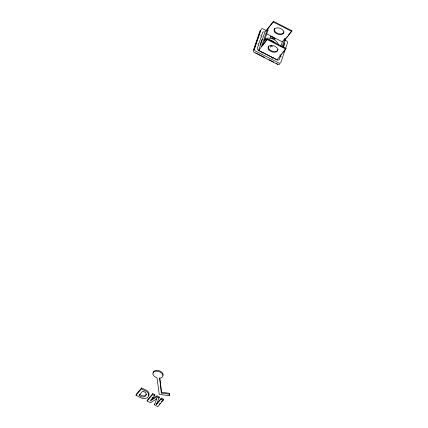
<?xml version="1.0" encoding="UTF-8"?>
<svg xmlns="http://www.w3.org/2000/svg" width="428" height="428" viewBox="0 0 428 428"><rect width="100%" height="100%" fill="white"/><g stroke="black" fill="none" stroke-linecap="round" stroke-linejoin="round"><path stroke-width="0.64" d="M135.997 395.242L141.347 388.875C143.744 390.566 149.72 391.647 148.698 395.809A10.165 6.372 18.8 0 1 147.446 397.585C143.819 400.613 139.255 396.756 135.997 395.242L136.334 394.252L141.684 387.886C144.081 389.576 150.057 390.657 149.035 394.825A10.165 6.372 18.8 0 1 148.73 395.472M253.847 49.974L260.074 31.672M139.175 395.306L142.668 391.155C150.496 393.316 143.551 400.153 139.175 395.306L139.512 394.316C141.513 395.836 145.103 397.211 146.451 394.092M141.347 388.875L141.684 387.886M273.578 21.4L267.281 29.553L261.513 46.486L267.586 38.996L286.016 48.401L285.786 49.065L277.098 59.786L258.667 50.386L264.884 32.127L273.578 21.4L292.003 30.805L285.706 38.959L282.935 47.112M262.728 45.636L268.067 29.955L267.281 29.553M258.667 50.386L267.586 38.996M156.696 398.816L150.469 402.769L147.098 401.015L147.435 400.025L152.785 393.664L154.947 394.787L154.61 395.777L150.105 401.111L156.68 396.852L157.017 395.863L159.269 397.034L158.932 398.024L156.68 396.852M270.544 47.262L271.282 45.09M147.098 401.015L152.448 394.648L152.785 393.664M161.356 398.12L161.019 399.11L156.541 404.46L156.878 403.47L161.356 398.12L163.517 399.244L163.18 400.234L157.83 406.6L154.492 404.867L154.829 403.877M161.335 393.065L159.58 378.143A5.173 3.242 18.8 0 0 161.714 373.259A5.173 3.242 18.8 0 0 153.534 372.114A5.173 3.242 18.8 0 0 157.006 377.774L159.232 394.332L169.467 395.761L169.269 394.172L161.335 393.065L161.618 392.23L159.81 377.951M280.805 46.181L282.298 41.789L284.92 38.552L285.706 38.959M282.143 46.711L284.92 38.552M282.956 46.893L283.154 46.31L283.817 46.224L284.791 43.356M283.373 47.529L283.55 47.01L283.967 47.647M169.269 394.172L169.552 393.343L161.618 392.23M169.467 395.761L169.552 393.343M154.492 404.867L156.814 398.431M156.541 404.46L159.269 397.034M267.318 30.88L268.067 29.955M286.621 37.445L287.45 36.423M288.279 35.401L292.003 30.805M279.944 55.891L281.56 53.896M282.774 52.398L286.016 48.401M152.133 398.136L152.935 397.179M154.144 395.745L154.947 394.787M159.403 404.144L160.227 403.16M161.458 401.694L163.517 399.244M150.988 399.768L157.017 395.863M262.995 52.211L262.412 52.451L263.027 52.767L262.444 53.002L261.754 52.649L261.481 51.975L258.068 50.237L257.185 48.557L258.159 45.689L258.822 45.603L259.02 45.02L258.009 44.266L258.207 43.688L258.87 43.602L261.091 37.081L261.754 36.995L261.952 36.412L260.941 35.658L261.139 35.08L261.802 34.994L262.776 32.121L264.376 31.715M273.225 57.432L272.641 57.668L273.262 57.989L272.679 58.224L271.989 57.871L271.71 57.197L263.958 53.238L263.685 52.564M262.45 39.242L261.503 40.275L260.877 42.875L260.352 43.298L260.406 44.041L261.01 44.672M273.348 22.063L291.778 31.463M266.623 30.72L263.134 28.938A1.766 1.343 39 0 0 261.139 29.452L254.478 49.017A1.766 1.343 39 0 0 255.586 51.109L278.842 62.975A1.766 1.343 39 0 0 280.838 62.461L287.498 42.896A1.766 1.343 39 0 0 286.391 40.804L284.647 39.911M266.607 33.785L282.298 41.789M267.361 39.66L285.786 49.065M270.988 45.957L272.54 46.748M274.193 58.459L277.606 60.204L279.2 59.792L280.174 56.919L280.838 56.833L281.036 56.255L280.024 55.501M255.677 52.874L264.402 57.325M269.051 59.695L273.701 62.071M276.611 63.553L277.772 64.147M152.448 394.648L154.61 395.777M161.019 399.11L163.18 400.234M153.171 373.12A5.173 3.242 18.8 0 1 158.381 370.509A5.173 3.242 18.8 0 1 163.089 375.383M278.05 49.295A5.05 3.167 18.8 0 1 271.999 51.13A5.05 3.167 18.8 0 1 268.736 45.919M284.042 31.693A5.05 3.167 18.8 0 1 277.991 33.528A5.05 3.167 18.8 0 1 274.728 28.323M265.472 40.039A9.191 6.982 39 0 1 266.805 39.831M271.138 40.628A9.191 6.982 39 0 1 272.545 41.345M264.659 39.365A9.191 6.982 39 0 1 278.746 44.977M260.411 30.335A1.766 1.343 39 0 0 259.983 30.88L253.323 50.445A1.766 1.343 39 0 0 254.43 52.542L277.681 64.409A1.766 1.343 39 0 0 279.677 63.895M264.477 40.216A9.191 6.982 39 0 1 275.257 43.068M270.319 36.508L270.234 37.215L270.737 37.91L272.058 37.932L274.637 39.194L275.332 38.937L271.737 36.476L270.94 36.203L270.319 36.508M268.934 49.926A5.05 3.167 18.8 0 0 277.371 51.103A5.05 3.167 18.8 0 0 272.518 45.502A5.05 3.167 18.8 0 0 268.934 49.926M274.926 32.33A5.05 3.167 18.8 0 0 283.363 33.507A5.05 3.167 18.8 0 0 278.51 27.906A5.05 3.167 18.8 0 0 274.926 32.33"/></g></svg>
